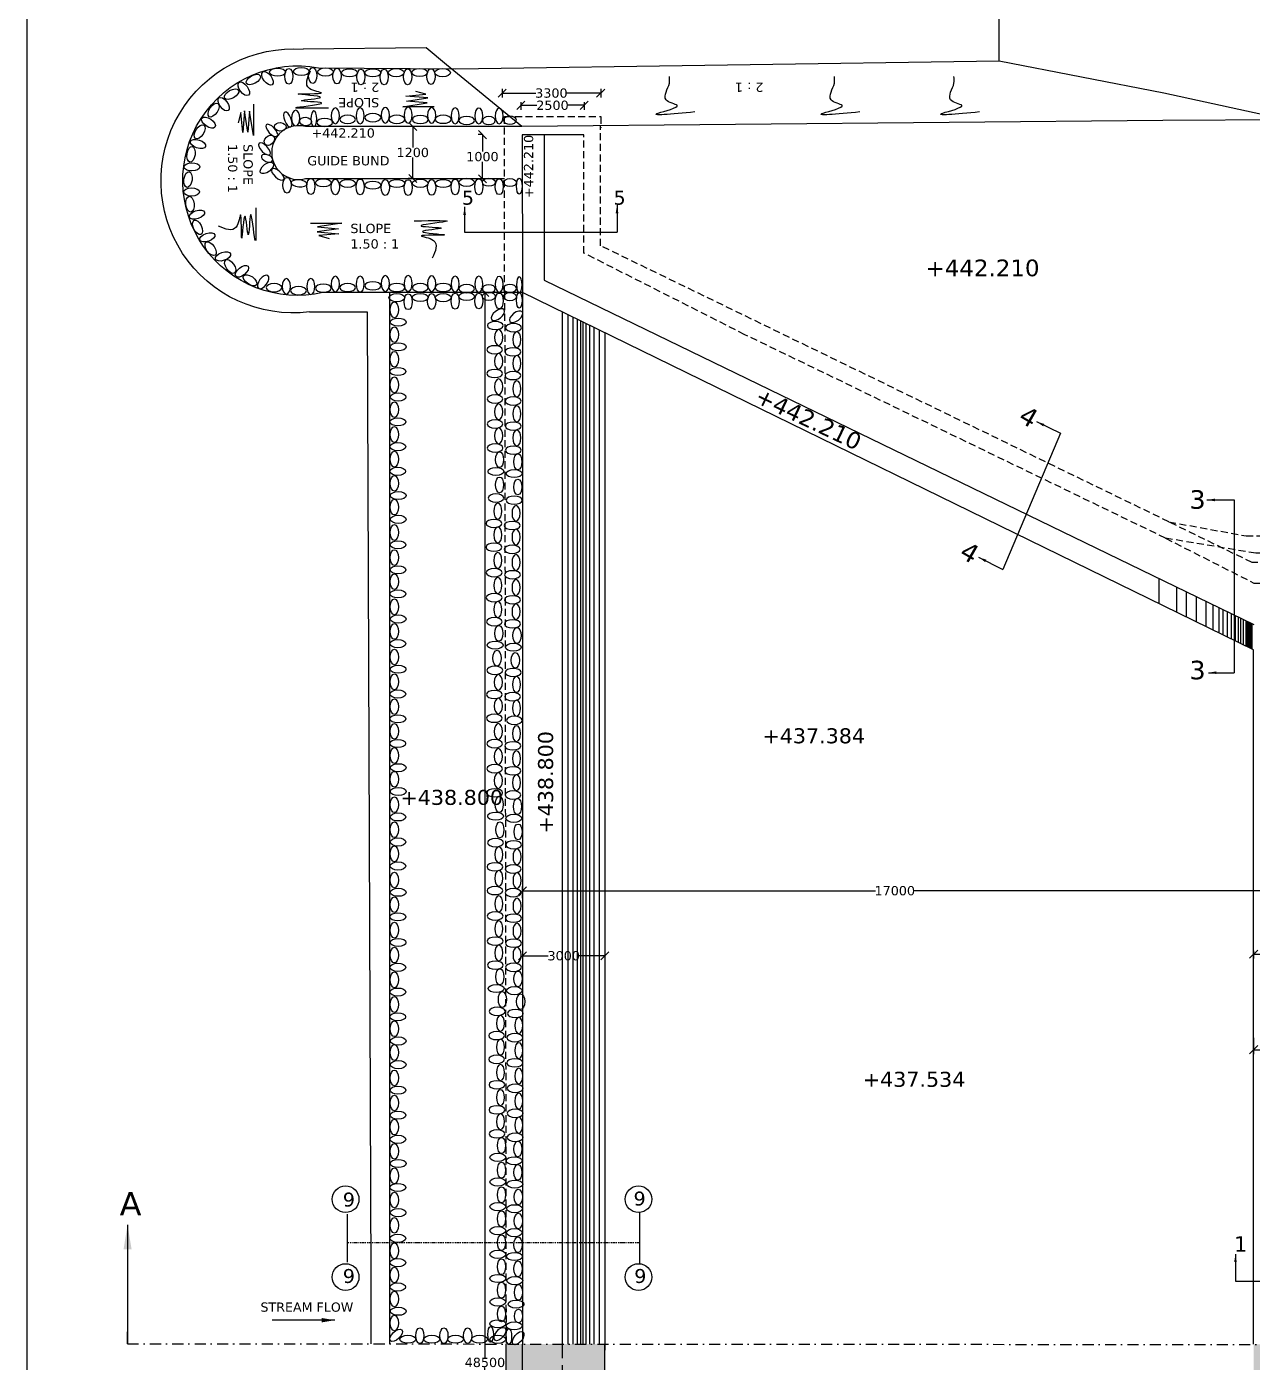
# Model space of a CAD drawing. Header units: inches. Extents: x 158 to 3095, y 377 to 1940.
# Drawn here: x 158 to 711, y 980 to 1584 of the extents above; entities that cross this region are included whole.
import ezdxf

# ---------------------------------------------------------------- set-up
doc = ezdxf.new("R2010")
doc.units = ezdxf.units.IN
doc.header["$MEASUREMENT"] = 0
doc.linetypes.add('DASHDOT', pattern=[1, 0.5, -0.25, 0, -0.25])
doc.linetypes.add('HIDDEN', pattern=[9.525, 6.35, -3.175])
for name, color, linetype in [('DIMENSION', 7, 'Continuous'), ('DRAWING', 50, 'Continuous'), ('HATCH', 7, 'Continuous'), ('TEXT', 7, 'Continuous')]:
    doc.layers.add(name, color=color, linetype=linetype)
doc.styles.get("Standard").update_dxf_attribs({"font": 'verdana.ttf', "height": 4.1875})
doc.dimstyles.get("Standard").update_dxf_attribs({"dimtxt": 4.055, "dimasz": 3.625, "dimexe": 1.9925, "dimexo": 0.0625, "dimgap": 0.09, "dimtad": 0, "dimtih": 1, "dimtoh": 1, "dimdec": 0, "dimzin": 0, "dimdsep": 46, "dimtxsty": 'Standard', "dimblk": 'OBLIQUE', "dimcen": 0.09, "dimadec": 0, "dimazin": 0, "dimtfac": 1, "dimtdec": 0, "dimtofl": 0, "dimtmove": 0, "dimatfit": 3, "dimfxl": 1, "dimtolj": 1, "dimtzin": 0, "dimarcsym": 0})

# ---------------------------------------------------------------- blocks, each defined once
blk = doc.blocks.new('_Oblique')
at = {"color": 0, "linetype": 'ByBlock', "lineweight": -2}
blk.add_line((-0.5, -0.5), (0.5, 0.5), dxfattribs=at)
blk = doc.blocks.new('*D3')
at = {"layer": 'Defpoints', "color": 0, "transparency": 16777216}
for p in [(372.5, 1555.5), (417, 1555.5), (417, 1553.5)]:
    blk.add_point(p, dxfattribs=at)
at = {"layer": 'DIMENSION', "color": 0, "lineweight": -2, "transparency": 16777216}
for p, q in [((372.5, 1555.44), (372.5, 1551.51)), ((372.5, 1553.5), (387.76, 1553.5)), ((417, 1553.5), (401.74, 1553.5)), ((417, 1555.44), (417, 1551.51))]:
    blk.add_line(p, q, dxfattribs=at)
at = {"layer": 'DIMENSION', "color": 0, "lineweight": -2, "transparency": 16777216, "xscale": 3.625, "yscale": 3.625, "zscale": 3.625, "rotation": 180}
blk.add_blockref('_Oblique', (372.5, 1553.5), dxfattribs=at)
at = {"layer": 'DIMENSION', "color": 0, "lineweight": -2, "transparency": 16777216, "xscale": 3.625, "yscale": 3.625, "zscale": 3.625}
blk.add_blockref('_Oblique', (417, 1553.5), dxfattribs=at)
at = {"layer": 'DIMENSION', "color": 0, "transparency": 16777216, "insert": (394.75, 1553.5), "char_height": 4.188, "attachment_point": 5}
blk.add_mtext('\\A1;3300', dxfattribs=at)
blk = doc.blocks.new('*D4')
at = {"layer": 'Defpoints', "color": 0, "transparency": 16777216}
for p in [(381, 1549.5), (409.5, 1549.5), (409.5, 1548)]:
    blk.add_point(p, dxfattribs=at)
at = {"layer": 'DIMENSION', "color": 0, "lineweight": -2, "transparency": 16777216}
for p, q in [((381, 1549.44), (381, 1546.01)), ((381, 1548), (388.25, 1548)), ((409.5, 1548), (402.25, 1548)), ((409.5, 1549.44), (409.5, 1546.01))]:
    blk.add_line(p, q, dxfattribs=at)
at = {"layer": 'DIMENSION', "color": 0, "lineweight": -2, "transparency": 16777216, "xscale": 3.625, "yscale": 3.625, "zscale": 3.625, "rotation": 180}
blk.add_blockref('_Oblique', (381, 1548), dxfattribs=at)
at = {"layer": 'DIMENSION', "color": 0, "lineweight": -2, "transparency": 16777216, "xscale": 3.625, "yscale": 3.625, "zscale": 3.625}
blk.add_blockref('_Oblique', (409.5, 1548), dxfattribs=at)
at = {"layer": 'DIMENSION', "color": 0, "transparency": 16777216, "insert": (395.25, 1548), "char_height": 4.188, "attachment_point": 5}
blk.add_mtext('\\A1;2500', dxfattribs=at)
blk = doc.blocks.new('*D5')
at = {"layer": 'Defpoints', "color": 0, "transparency": 16777216}
for p in [(711.8, 1166.21), (743.4, 1166.21), (743.4, 1164.71)]:
    blk.add_point(p, dxfattribs=at)
at = {"layer": 'DIMENSION', "color": 0, "lineweight": -2, "transparency": 16777216}
for p, q in [((711.8, 1166.14), (711.8, 1162.71)), ((711.8, 1164.71), (720.6, 1164.71)), ((743.4, 1164.71), (734.6, 1164.71)), ((743.4, 1166.14), (743.4, 1162.71))]:
    blk.add_line(p, q, dxfattribs=at)
at = {"layer": 'DIMENSION', "color": 0, "lineweight": -2, "transparency": 16777216, "xscale": 3.625, "yscale": 3.625, "zscale": 3.625, "rotation": 180}
blk.add_blockref('_Oblique', (711.8, 1164.71), dxfattribs=at)
at = {"layer": 'DIMENSION', "color": 0, "lineweight": -2, "transparency": 16777216, "xscale": 3.625, "yscale": 3.625, "zscale": 3.625}
blk.add_blockref('_Oblique', (743.4, 1164.71), dxfattribs=at)
at = {"layer": 'DIMENSION', "color": 0, "transparency": 16777216, "insert": (727.6, 1164.71), "char_height": 4.188, "attachment_point": 5}
blk.add_mtext('\\A1;2700', dxfattribs=at)
blk = doc.blocks.new('*D6')
at = {"layer": 'Defpoints', "color": 0, "transparency": 16777216}
for p in [(381.72, 1167.83), (418.89, 1167.83), (418.89, 1163.92)]:
    blk.add_point(p, dxfattribs=at)
at = {"layer": 'DIMENSION', "color": 0, "lineweight": -2, "transparency": 16777216}
for p, q in [((381.72, 1167.77), (381.72, 1161.93)), ((418.89, 1167.77), (418.89, 1161.93)), ((381.72, 1163.92), (393.32, 1163.92)), ((418.89, 1163.92), (407.29, 1163.92))]:
    blk.add_line(p, q, dxfattribs=at)
at = {"layer": 'DIMENSION', "color": 0, "lineweight": -2, "transparency": 16777216, "xscale": 3.625, "yscale": 3.625, "zscale": 3.625, "rotation": 180}
blk.add_blockref('_Oblique', (381.72, 1163.92), dxfattribs=at)
at = {"layer": 'DIMENSION', "color": 0, "lineweight": -2, "transparency": 16777216, "xscale": 3.625, "yscale": 3.625, "zscale": 3.625}
blk.add_blockref('_Oblique', (418.89, 1163.92), dxfattribs=at)
at = {"layer": 'DIMENSION', "color": 0, "transparency": 16777216, "insert": (400.31, 1163.92), "char_height": 4.188, "attachment_point": 5}
blk.add_mtext('\\A1;3000', dxfattribs=at)
blk = doc.blocks.new('*D7')
at = {"layer": 'Defpoints', "color": 0, "transparency": 16777216}
for p in [(381.72, 1193.29), (381.72, 1189.9), (717.85, 1189.9)]:
    blk.add_point(p, dxfattribs=at)
at = {"layer": 'DIMENSION', "color": 0, "lineweight": -2, "transparency": 16777216}
for p, q in [((381.72, 1189.96), (381.72, 1195.28)), ((717.85, 1189.96), (717.85, 1195.28)), ((381.72, 1193.29), (541.12, 1193.29)), ((717.85, 1193.29), (558.45, 1193.29))]:
    blk.add_line(p, q, dxfattribs=at)
at = {"layer": 'DIMENSION', "color": 0, "lineweight": -2, "transparency": 16777216, "xscale": 3.625, "yscale": 3.625, "zscale": 3.625, "rotation": 180}
blk.add_blockref('_Oblique', (381.72, 1193.29), dxfattribs=at)
at = {"layer": 'DIMENSION', "color": 0, "lineweight": -2, "transparency": 16777216, "xscale": 3.625, "yscale": 3.625, "zscale": 3.625}
blk.add_blockref('_Oblique', (717.85, 1193.29), dxfattribs=at)
at = {"layer": 'DIMENSION', "color": 0, "transparency": 16777216, "insert": (549.78, 1193.29), "char_height": 4.188, "attachment_point": 5}
blk.add_mtext('\\A1;17000', dxfattribs=at)
blk = doc.blocks.new('*D10')
at = {"layer": 'Defpoints', "color": 0, "transparency": 16777216}
for p in [(364.75, 1463.43), (367.19, 1463.43), (366.04, 514.58)]:
    blk.add_point(p, dxfattribs=at)
at = {"layer": 'DIMENSION', "color": 0, "lineweight": -2, "transparency": 16777216}
for p, q in [((367.13, 1463.43), (362.75, 1463.43)), ((364.75, 1463.43), (364.75, 982.53)), ((364.75, 514.58), (364.75, 977.97)), ((365.98, 514.58), (362.75, 514.58))]:
    blk.add_line(p, q, dxfattribs=at)
at = {"layer": 'DIMENSION', "color": 0, "lineweight": -2, "transparency": 16777216, "xscale": 3.625, "yscale": 3.625, "zscale": 3.625}
for p, rotation in [((364.75, 1463.43), 90), ((364.75, 514.58), 270)]:
    blk.add_blockref('_Oblique', p, dxfattribs=dict(at, rotation=rotation))
at = {"layer": 'DIMENSION', "color": 0, "transparency": 16777216, "insert": (364.75, 980.25), "char_height": 4.188, "attachment_point": 5}
blk.add_mtext('\\A1;48500', dxfattribs=at)
blk = doc.blocks.new('*D20')
at = {"layer": 'Defpoints', "color": 0, "transparency": 16777216}
for p in [(711.8, 1126.97), (1761.43, 1126.97), (1761.43, 1121.53)]:
    blk.add_point(p, dxfattribs=at)
at = {"layer": 'DIMENSION', "color": 0, "lineweight": -2, "transparency": 16777216}
for p, q in [((711.8, 1126.91), (711.8, 1119.53)), ((1761.43, 1126.91), (1761.43, 1119.53)), ((711.8, 1121.53), (1227.84, 1121.53)), ((1761.43, 1121.53), (1245.38, 1121.53))]:
    blk.add_line(p, q, dxfattribs=at)
at = {"layer": 'DIMENSION', "color": 0, "lineweight": -2, "transparency": 16777216, "xscale": 3.625, "yscale": 3.625, "zscale": 3.625, "rotation": 180}
blk.add_blockref('_Oblique', (711.8, 1121.53), dxfattribs=at)
at = {"layer": 'DIMENSION', "color": 0, "lineweight": -2, "transparency": 16777216, "xscale": 3.625, "yscale": 3.625, "zscale": 3.625}
blk.add_blockref('_Oblique', (1761.43, 1121.53), dxfattribs=at)
at = {"layer": 'DIMENSION', "color": 0, "transparency": 16777216, "insert": (1236.61, 1121.53), "char_height": 4.188, "attachment_point": 5}
blk.add_mtext('\\A1;57285', dxfattribs=at)
blk = doc.blocks.new('*D39')
at = {"layer": 'Defpoints', "color": 0, "transparency": 16777216}
for p in [(332.59, 1538.38), (332.16, 1514.98), (332.59, 1514.98)]:
    blk.add_point(p, dxfattribs=at)
at = {"layer": 'DIMENSION', "color": 0, "lineweight": -2, "transparency": 16777216}
for p, q in [((332.52, 1538.38), (330.16, 1538.38)), ((332.16, 1538.38), (332.16, 1528.95)), ((332.16, 1514.98), (332.16, 1524.41)), ((332.52, 1514.98), (330.16, 1514.98))]:
    blk.add_line(p, q, dxfattribs=at)
at = {"layer": 'DIMENSION', "color": 0, "lineweight": -2, "transparency": 16777216, "xscale": 3.625, "yscale": 3.625, "zscale": 3.625}
for p, rotation in [((332.16, 1538.38), 90), ((332.16, 1514.98), 270)]:
    blk.add_blockref('_Oblique', p, dxfattribs=dict(at, rotation=rotation))
at = {"layer": 'DIMENSION', "color": 0, "transparency": 16777216, "insert": (332.16, 1526.68), "char_height": 4.188, "attachment_point": 5}
blk.add_mtext('\\A1;1200', dxfattribs=at)
blk = doc.blocks.new('*D40')
at = {"layer": 'Defpoints', "color": 0, "transparency": 16777216}
for p in [(363.63, 1534.75), (363.62, 1514.87), (363.63, 1514.87)]:
    blk.add_point(p, dxfattribs=at)
at = {"layer": 'DIMENSION', "color": 0, "lineweight": -2, "transparency": 16777216}
for p, q in [((363.57, 1534.75), (361.62, 1534.75)), ((363.62, 1534.75), (363.62, 1527.08)), ((363.62, 1514.87), (363.62, 1522.54)), ((363.57, 1514.87), (361.62, 1514.87))]:
    blk.add_line(p, q, dxfattribs=at)
at = {"layer": 'DIMENSION', "color": 0, "lineweight": -2, "transparency": 16777216, "xscale": 3.625, "yscale": 3.625, "zscale": 3.625}
for p, rotation in [((363.62, 1534.75), 90), ((363.62, 1514.87), 270)]:
    blk.add_blockref('_Oblique', p, dxfattribs=dict(at, rotation=rotation))
at = {"layer": 'DIMENSION', "color": 0, "transparency": 16777216, "insert": (363.62, 1524.81), "char_height": 4.188, "attachment_point": 5}
blk.add_mtext('\\A1;1000', dxfattribs=at)

msp = doc.modelspace()

# ---------------------------------------------------------------- hatches: boundary and pattern name
at = {"layer": 'HATCH'}
h = msp.add_hatch(dxfattribs=at)
h.set_pattern_fill('AR-CONC', color=256, scale=4, style=0)
h.paths.add_polyline_path([(374.28, 988.59), (418.89, 988.57), (416.98, 532.49), (710.63, 675.88), (711.8, 988.53), (743.4, 988.36), (743.08, 900.1), (742.26, 675.8), (749.56, 659.85), (750.13, 624.16), (711.22, 624.16), (675.66, 618.85), (414.79, 493.21), (414.79, 433.2), (372.49, 433.2), (374.28, 988.6), (418.89, 988.57)])

# ---------------------------------------------------------------- linework, layer by layer
at = {"layer": 'DIMENSION'}
for points in [[(341.86, 1547.35), (327.72, 1547.35), (338.7, 1549.07), (329.3, 1549.93), (338.92, 1551.36), (329.08, 1552.15), (338.13, 1553.01), (333.53, 1554.23)], [(260.24, 1548.48), (260.24, 1534.34), (258.52, 1545.32), (257.66, 1535.92), (256.22, 1545.54), (255.43, 1535.7), (254.57, 1544.75), (253.35, 1540.15)], [(286.02, 1494.81), (300.16, 1494.81), (289.18, 1493.09), (298.58, 1492.23), (288.96, 1490.8), (298.8, 1490.01), (289.75, 1489.15), (294.35, 1487.93)]]:
    msp.add_lwpolyline(points, dxfattribs=at)
for points in [[(294.15, 1546.78), (280, 1547.1), (291, 1549.1), (282, 1550.1), (290.5, 1551.6), (280.5, 1553.1), (291, 1553.6), (285.5, 1555.6), (286, 1563.6)], [(459.5, 1545), (443, 1544.5), (451.5, 1548), (446.5, 1550.5), (446.5, 1554), (448, 1558), (448, 1561)], [(534, 1545), (517.5, 1544.5), (526, 1548), (521, 1550.5), (521, 1554), (522.5, 1558), (522.5, 1561)], [(588, 1545), (571.5, 1544.5), (580, 1548), (575, 1550.5), (575, 1554), (576.5, 1558), (576.5, 1561)], [(261.25, 1501.65), (260.93, 1487.5), (258.93, 1498.5), (257.93, 1489.5), (256.43, 1498), (254.93, 1488), (254.43, 1498.5), (252.43, 1493), (244.43, 1493.5)], [(332.85, 1495.82), (347, 1495.5), (336, 1493.5), (345, 1492.5), (336.5, 1491), (346.5, 1489.5), (336, 1489), (341.5, 1487), (341, 1479)]]:
    msp.add_spline(points, degree=3, dxfattribs=at)
at = {"layer": 'DRAWING'}
msp.add_lwpolyline([(3090.11, 1939.61), (157.88, 1939.61), (157.88, 376.88), (3090.11, 376.88)], close=True, dxfattribs=at)
for points in [[(596.92, 1568.02), (596.92, 1650.08)], [(289.65, 1564.98), (351.54, 1564.55), (596.92, 1568.02), (671.24, 1553.69), (727.25, 1541.5), (670.83, 1541.08), (381.4, 1538.38), (347.36, 1566.32), (338.25, 1573.91), (282.76, 1573.3)], [(409.47, 1534.72), (381.57, 1534.72)], [(381.57, 1534.72), (381.72, 1463.43)], [(391.42, 1534.72), (391.42, 1468.98), (711.85, 1313.6)], [(283.78, 1514.91), (373.64, 1514.91)], [(321.86, 988.63), (321.86, 1241.11), (321.86, 1463.43)], [(381.72, 1463.43), (381.72, 988.59)], [(285.54, 1454.72), (311.59, 1454.72), (313.25, 1018.62), (313.25, 988.63)], [(399.57, 1454.71), (399.57, 988.58)], [(402.11, 1453.47), (402.11, 988.58)], [(404.44, 1452.33), (404.44, 988.58)], [(406.4, 1451.38), (406.4, 988.58)], [(407.92, 1450.63), (407.92, 988.58)], [(409.01, 1450.1), (409.01, 988.58)], [(410.32, 1449.46), (410.32, 988.58)], [(411.92, 1448.68), (411.92, 988.58)], [(413.95, 1447.68), (413.95, 988.58)], [(416.35, 1446.51), (416.35, 988.58)], [(418.89, 1445.27), (418.89, 988.58)], [(418.89, 1442.44), (418.89, 985.75)], [(668.93, 1334.41), (668.93, 1323.11)], [(676.93, 1330.53), (676.93, 1319.21)], [(681.29, 1328.42), (681.29, 1317.08)], [(685.92, 1326.17), (685.92, 1314.82)], [(690.24, 1324.08), (690.24, 1312.71)], [(693.4, 1322.54), (693.4, 1311.16)], [(696.1, 1321.24), (696.1, 1309.84)], [(697.92, 1320.35), (697.92, 1308.95)], [(699.83, 1319.43), (699.83, 1308.02)], [(701.62, 1318.56), (701.62, 1307.14)], [(703.49, 1317.65), (703.49, 1306.23)], [(704.88, 1316.98), (704.88, 1305.55)], [(705.9, 1316.48), (705.9, 1305.05)], [(706.99, 1315.96), (706.99, 1304.52)], [(708.26, 1315.34), (708.26, 1303.9)], [(708.86, 1315.05), (708.86, 1303.61)], [(709.4, 1314.79), (709.4, 1303.34)], [(709.94, 1314.5), (709.94, 1303.08)], [(710.49, 1314.26), (710.49, 1302.81)], [(710.91, 1314.05), (710.91, 1302.6)], [(302.53, 1047.27), (302.53, 1025.62)], [(434.46, 1047.97), (434.46, 1024.87)], [(372.49, 514.58), (374.28, 988.6)], [(380.28, 514.58), (381.72, 988.59)], [(416.98, 532.49), (418.89, 988.57)]]:
    msp.add_lwpolyline(points, dxfattribs=at)
for points in [[(285.54, 1454.72, -1.107192), (282.76, 1573.3)], [(711.8, 988.53), (711.8, 1067.25), (711.8, 1077.37), (711.8, 1145.72), (711.8, 1154.66), (711.8, 1190.21), (711.8, 1223.56), (711.8, 1233.35), (711.8, 1302.17), (381.72, 1463.43), (291.64, 1463.43, -1.226632), (289.65, 1564.98, -1)], [(381.4, 1538.38), (283.78, 1538.38, 1.304731), (283.78, 1514.91)]]:
    msp.add_lwpolyline(points, format="xyb", dxfattribs=at)
at = {"layer": 'DRAWING', "linetype": 'HIDDEN', "ltscale": 0.5}
for points in [[(373.55, 1540.42), (373.55, 1542.88), (417.06, 1542.88), (417.06, 1537.83)], [(373.64, 1463.43), (373.64, 1540.35)], [(416.99, 1484.58), (416.99, 1538.71)], [(743.4, 988.36), (743.87, 1346.51), (712.78, 1345.7), (672.01, 1352.52), (482.12, 1444.42), (409.47, 1481.26), (409.47, 1534.72)], [(673.57, 1359.88), (708.38, 1353.55), (751.53, 1353.55), (751.53, 1318.62), (1393, 1317.61), (1718.12, 1316.31), (1718.12, 1349.48), (1759.07, 1349.48), (1857.01, 1354.96), (2236.45, 1475.63), (2236.45, 1534.57), (2266.26, 1534.57), (2266.26, 1460.36)], [(751.81, 1341.49), (711.15, 1341.49), (673.57, 1359.88), (416.99, 1484.58)], [(373.64, 1463.43), (374.28, 988.59)], [(672.01, 1352.52), (711.94, 1332.22), (743.85, 1332.51)]]:
    msp.add_lwpolyline(points, dxfattribs=at)
at = {"layer": 'DRAWING', "linetype": 'DASHDOT'}
msp.add_lwpolyline([(302.78, 1034.5), (434.46, 1034.5)], dxfattribs=at)
at = {"layer": 'DRAWING', "linetype": 'DASHDOT', "ltscale": 10}
msp.add_lwpolyline([(203.41, 988.7), (553.8, 988.49), (1457.38, 987.85), (2179.49, 984.97), (2819.95, 981.39)], dxfattribs=at)
at = {"layer": 'DRAWING', "linetype": 'HIDDEN'}
msp.add_lwpolyline([(399.57, 988.58), (398.43, 523.44)], dxfattribs=at)
at = {"layer": 'DRAWING'}
for centre in [(301.85, 1053.99), (434.07, 1053.99), (301.85, 1018.84), (434.07, 1018.84)]:
    msp.add_circle(centre, 6.04, dxfattribs=at)
for centre, major_axis, ratio in [((260.18, 1559.64), (-3.12, -1.73), 0.515147), ((266.56, 1560.21), (2.11, -2.88), 0.515147), ((271.09, 1562.96), (-3.57, 0), 0.515147), ((276.23, 1561.11), (0, -3.57), 0.515147), ((281.86, 1563.29), (-3.57, 0), 0.515147), ((287, 1561.44), (0, -3.57), 0.515147), ((292.81, 1563.06), (-3.57, 0), 0.515147), ((297.95, 1561.21), (0, -3.57), 0.515147), ((303.61, 1562.66), (-3.57, 0), 0.515147), ((308.75, 1560.81), (0, -3.57), 0.515147), ((314.11, 1562.66), (-3.57, 0), 0.515147), ((319.25, 1560.81), (0, -3.57), 0.515147), ((324.7, 1562.75), (-3.57, 0), 0.515147), ((329.84, 1560.9), (0, -3.57), 0.515147), ((335.29, 1562.84), (-3.57, 0), 0.515147), ((340.42, 1560.98), (0, -3.57), 0.515147), ((345.64, 1562.73), (-3.57, 0), 0.515147), ((255.87, 1555.46), (2.11, -2.88), 0.515147), ((246.78, 1548.53), (2.11, -2.88), 0.515147), ((250.35, 1553.03), (-3.12, -1.73), 0.515147), ((242.24, 1545.88), (-1.92, -3.01), 0.515147), ((235.99, 1536.04), (-1.92, -3.01), 0.515147), ((239.93, 1540.21), (2.94, -2.02), 0.515147), ((272.33, 1538.3), (-2.64, 0.22), 0.724829), ((283.75, 1540.72), (-2.64, 0.22), 0.724829), ((235.19, 1530.58), (3.38, -1.14), 0.515147), ((267.42, 1532.21), (-1.88, -1.86), 0.724829), ((232.06, 1525.89), (-0.5, -3.53), 0.515147), ((232.46, 1520.2), (3.57, 0.06), 0.515147), ((266.3, 1519.75), (-2.82, -2.19), 0.515147), ((230.7, 1514.47), (-0.5, -3.53), 0.515147), ((275.39, 1511.91), (0, -3.57), 0.515147), ((286.13, 1511.31), (0, -3.57), 0.515147), ((291.8, 1513), (-3.57, 0), 0.515147), ((297.22, 1511.1), (0, -3.57), 0.515147), ((302.78, 1512.72), (-3.57, 0), 0.515147), ((308.44, 1511.14), (0, -3.57), 0.515147), ((319.75, 1510.87), (0, -3.57), 0.515147), ((324.97, 1512.7), (-3.57, 0), 0.515147), ((330.11, 1510.84), (0, -3.57), 0.515147), ((335.56, 1512.78), (-3.57, 0), 0.515147), ((340.7, 1510.93), (0, -3.57), 0.515147), ((345.92, 1512.68), (-3.57, 0), 0.515147), ((351.3, 1511.13), (0, -3.57), 0.515147), ((356.51, 1513.22), (-3.57, 0), 0.515147), ((362.01, 1511.17), (0, -3.57), 0.515147), ((366.51, 1513.27), (-2.91, 0), 0.63101), ((371.2, 1511.23), (0, -3.57), 0.515147), ((376.02, 1513.12), (-2.91, 0), 0.63101), ((380.25, 1511.48), (0, -3.57), 0.350473), ((232.33, 1508.86), (3.57, 0.06), 0.515147), ((314.11, 1511.94), (-3.57, 0), 0.515147), ((231.6, 1503.37), (0.37, -3.55), 0.515147), ((234.74, 1498.61), (3.38, 1.14), 0.515147), ((235.01, 1492.9), (1.52, -3.23), 0.515147), ((239.44, 1488.4), (3.38, 1.14), 0.515147), ((240.93, 1483.23), (2.02, -2.94), 0.515147), ((246.48, 1479.74), (3.38, 1.14), 0.515147), ((249.74, 1475.24), (2.02, -2.94), 0.515147), ((255.03, 1473.04), (2.77, 2.25), 0.515147), ((258.69, 1468.98), (2.92, -2.05), 0.515147), ((324.97, 1461.14), (-3.57, 0), 0.515147), ((330.11, 1459.29), (0, -3.57), 0.515147), ((335.56, 1461.23), (-3.57, 0), 0.515147), ((340.7, 1459.38), (0, -3.57), 0.515147), ((345.92, 1461.12), (-3.57, 0), 0.515147), ((351.3, 1459.58), (0, -3.57), 0.515147), ((356.51, 1461.66), (-3.57, 0), 0.515147), ((362.01, 1459.62), (0, -3.57), 0.515147), ((366.51, 1461.72), (-2.91, 0), 0.63101), ((371.2, 1459.67), (0, -3.57), 0.515147), ((376.02, 1461.57), (-2.91, 0), 0.63101), ((380.25, 1459.93), (0, -3.57), 0.350473), ((323.86, 1455.62), (0, -3.57), 0.515147), ((325.55, 1450.1), (-3.57, 0), 0.515147), ((323.86, 1444.44), (0, -3.57), 0.515147), ((325.55, 1438.92), (-3.57, 0), 0.515147), ((323.86, 1433.32), (0, -3.57), 0.515147), ((325.43, 1427.8), (-3.57, 0), 0.515147), ((323.86, 1421.77), (0, -3.57), 0.515147), ((325.54, 1416.25), (-3.57, 0), 0.515147), ((323.86, 1410.56), (0, -3.57), 0.515147), ((325.43, 1405.04), (-3.57, 0), 0.515147), ((323.86, 1399.35), (0, -3.57), 0.515147), ((325.43, 1393.83), (-3.57, 0), 0.515147), ((323.86, 1388.21), (0, -3.57), 0.515147), ((371.36, 1387.97), (0, 3.57), 0.515147), ((379.59, 1387.02), (0, 3.57), 0.515147), ((325.38, 1382.69), (-3.57, 0), 0.515147), ((369.72, 1382.66), (3.57, 0), 0.515147), ((377.94, 1381.71), (3.57, 0), 0.515147), ((323.86, 1377.28), (0, -3.57), 0.515147), ((371.36, 1376.58), (0, 3.57), 0.515147), ((379.59, 1375.63), (0, 3.57), 0.515147), ((323.86, 1366.56), (0, -3.57), 0.515147), ((325.63, 1371.76), (-3.57, 0), 0.515147), ((323.86, 1355.06), (0, -3.57), 0.515147), ((325.63, 1361.04), (-3.57, 0), 0.515147), ((325.5, 1349.55), (-3.57, 0), 0.515147), ((323.86, 1343.76), (0, -3.57), 0.515147), ((325.49, 1338.24), (-3.57, 0), 0.515147), ((323.86, 1332.88), (0, -3.57), 0.515147), ((325.47, 1327.36), (-3.57, 0), 0.515147), ((323.86, 1321.53), (0, -3.57), 0.515147), ((325.55, 1316.01), (-3.57, 0), 0.515147), ((323.86, 1310.41), (0, -3.57), 0.515147), ((371.01, 1309.54), (0, 3.57), 0.515147), ((379.24, 1308.58), (0, 3.57), 0.515147), ((325.43, 1304.89), (-3.57, 0), 0.515147), ((369.37, 1304.23), (3.57, 0), 0.515147), ((377.59, 1303.27), (3.57, 0), 0.515147), ((323.86, 1298.86), (0, -3.57), 0.515147), ((370.21, 1298.33), (0, 3.57), 0.515147), ((378.44, 1297.37), (0, 3.57), 0.515147), ((325.54, 1293.34), (-3.57, 0), 0.515147), ((323.86, 1287.65), (0, -3.57), 0.515147), ((325.43, 1282.13), (-3.57, 0), 0.515147), ((323.86, 1276.44), (0, -3.57), 0.515147), ((325.43, 1270.92), (-3.57, 0), 0.515147), ((323.86, 1265.3), (0, -3.57), 0.515147), ((325.38, 1259.78), (-3.57, 0), 0.515147), ((323.86, 1254.37), (0, -3.57), 0.515147), ((325.63, 1248.85), (-3.57, 0), 0.515147), ((323.86, 1243.65), (0, -3.57), 0.515147), ((325.63, 1238.14), (-3.57, 0), 0.515147), ((323.86, 1232.15), (0, -3.57), 0.515147), ((371.21, 1232.28), (0, 3.57), 0.515147), ((379.43, 1231.32), (0, 3.57), 0.515147), ((325.5, 1226.64), (-3.57, 0), 0.515147), ((323.86, 1220.85), (0, -3.57), 0.515147), ((369.56, 1226.97), (3.57, 0), 0.515147), ((377.79, 1226.01), (3.57, 0), 0.515147), ((371.5, 1220.83), (0, 3.57), 0.515147), ((379.73, 1219.87), (0, 3.57), 0.515147), ((325.49, 1215.33), (-3.57, 0), 0.515147), ((323.86, 1209.97), (0, -3.57), 0.515147), ((325.47, 1204.45), (-3.57, 0), 0.515147), ((323.86, 1198.14), (0, -3.57), 0.515147), ((325.55, 1192.62), (-3.57, 0), 0.515147), ((323.86, 1187.03), (0, -3.57), 0.515147), ((325.43, 1181.51), (-3.57, 0), 0.515147), ((323.86, 1175.47), (0, -3.57), 0.515147), ((325.54, 1169.95), (-3.57, 0), 0.515147), ((323.86, 1164.26), (0, -3.57), 0.515147), ((325.43, 1158.74), (-3.57, 0), 0.515147), ((323.86, 1153.05), (0, -3.57), 0.515147), ((371.46, 1154.44), (0, 3.57), 0.515147), ((379.69, 1153.48), (0, 3.57), 0.515147), ((325.43, 1147.54), (-3.57, 0), 0.515147), ((369.82, 1149.13), (3.57, 0), 0.515147), ((372.64, 1144.18), (0, 3.57), 0.515147), ((378.04, 1148.17), (3.57, 0), 0.515147), ((380.87, 1143.22), (0, 3.57), 0.515147), ((323.86, 1141.91), (0, -3.57), 0.515147), ((325.38, 1136.39), (-3.57, 0), 0.515147), ((323.86, 1130.98), (0, -3.57), 0.515147), ((323.86, 1120.27), (0, -3.57), 0.515147), ((325.63, 1125.46), (-3.57, 0), 0.515147), ((325.63, 1114.75), (-3.57, 0), 0.515147), ((323.86, 1108.77), (0, -3.57), 0.515147), ((325.5, 1103.25), (-3.57, 0), 0.515147), ((323.86, 1097.46), (0, -3.57), 0.515147), ((325.49, 1091.94), (-3.57, 0), 0.515147), ((323.86, 1086.58), (0, -3.57), 0.515147), ((325.47, 1081.07), (-3.57, 0), 0.515147), ((372.22, 1078.25), (0, 3.57), 0.515147), ((379.63, 1076.67), (0, 3.57), 0.515147), ((323.86, 1075.64), (0, -3.57), 0.515147), ((370.58, 1072.94), (3.57, 0), 0.515147), ((325.55, 1070.12), (-3.57, 0), 0.515147), ((323.86, 1064.53), (0, -3.57), 0.515147), ((372.22, 1067.09), (0, 3.57), 0.515147), ((377.98, 1071.36), (3.57, 0), 0.515147), ((379.63, 1066.13), (0, 3.57), 0.515147), ((370.58, 1061.78), (3.57, 0), 0.515147), ((378.23, 1060.82), (3.57, 0), 0.515147), ((325.43, 1059.31), (-3.57, 0), 0.515147), ((323.86, 1053.62), (0, -3.57), 0.515147), ((372.22, 1055.95), (0, 3.57), 0.515147), ((379.8, 1055), (0, 3.57), 0.515147), ((325.54, 1047.91), (-3.57, 0), 0.515147), ((370.58, 1050.64), (3.57, 0), 0.515147), ((378.15, 1049.69), (3.57, 0), 0.515147), ((323.86, 1042.21), (0, -3.57), 0.515147), ((372.22, 1045.12), (0, 3.57), 0.515147), ((379.8, 1044.17), (0, 3.57), 0.515147), ((325.43, 1036.36), (-3.57, 0), 0.515147), ((370.58, 1039.81), (3.57, 0), 0.515147), ((372.22, 1034.39), (0, 3.57), 0.515147), ((378.03, 1038.86), (3.57, 0), 0.515147), ((323.86, 1030.67), (0, -3.57), 0.515147), ((379.68, 1033.44), (0, 3.57), 0.515147), ((325.43, 1025.37), (-3.57, 0), 0.515147), ((370.58, 1029.08), (3.57, 0), 0.515147), ((372.22, 1023.5), (0, 3.57), 0.515147), ((378.06, 1028.13), (3.57, 0), 0.515147), ((379.7, 1022.54), (0, 3.57), 0.515147), ((323.86, 1019.75), (0, -3.57), 0.515147), ((370.58, 1018.19), (3.57, 0), 0.515147), ((325.38, 1014.34), (-3.57, 0), 0.515147), ((372.22, 1012.9), (0, 3.57), 0.515147), ((378.22, 1017.23), (3.57, 0), 0.515147), ((379.87, 1011.94), (0, 3.57), 0.515147), ((323.86, 1008.93), (0, -3.57), 0.515147), ((370.58, 1007.59), (3.57, 0), 0.515147), ((378.8, 1006.63), (3.57, 0), 0.515147), ((323.86, 998.09), (0, -3.57), 0.515147), ((325.63, 1003.4), (-3.57, 0), 0.515147), ((372.22, 1002.17), (0, 3.57), 0.515147), ((379.91, 1001.22), (0, 3.06), 0.6006), ((324.67, 992.51), (-2.58, -2.47), 0.515147), ((335.35, 992.36), (0, 3.57), 0.515147), ((346.23, 992.36), (0, 3.57), 0.515147), ((356.94, 992.36), (0, 3.57), 0.515147), ((367.31, 992.95), (0, 3.57), 0.352209), ((370.58, 997.75), (3.57, 0), 0.515147), ((371.54, 993.1), (-2.23, -2.78), 0.515147), ((375.54, 992), (0, 3.57), 0.352209), ((377.94, 996.79), (3.57, 0), 0.515147), ((329.92, 990.77), (-3.57, 0), 0.515147), ((340.79, 990.77), (-3.57, 0), 0.515147), ((351.5, 990.77), (-3.57, 0), 0.515147), ((362.34, 990.77), (-3.57, 0), 0.515147), ((370.57, 990.7), (-3.57, 0), 0.515147), ((379.77, 991.26), (-2.23, -2.78), 0.515147)]:
    msp.add_ellipse(centre, major_axis=major_axis, ratio=ratio, dxfattribs=at)
at = {"layer": 'DRAWING', "extrusion": (0, 0, -1)}
for centre, major_axis, ratio in [((275.76, 1541.62), (-1.3, 3.32), 0.426853), ((279.33, 1542.24), (0, 3.57), 0.515147), ((287.52, 1541.94), (0, 3.57), 0.376851), ((297.22, 1543.28), (0, 3.57), 0.515147), ((308.44, 1543.24), (0, 3.57), 0.515147), ((314.11, 1542.44), (-3.57, 0), 0.515147), ((319.75, 1543.52), (0, 3.57), 0.515147), ((330.11, 1543.54), (0, 3.57), 0.515147), ((340.7, 1543.45), (0, 3.57), 0.515147), ((351.3, 1543.26), (0, 3.57), 0.515147), ((362.01, 1543.21), (0, 3.57), 0.515147), ((371.2, 1543.16), (0, 3.57), 0.515147), ((268.49, 1536.7), (-2.48, 2.56), 0.426853), ((292.42, 1540.28), (-3.57, 0), 0.515147), ((302.78, 1541.66), (-3.57, 0), 0.515147), ((324.97, 1541.69), (-3.57, 0), 0.515147), ((335.56, 1541.6), (-3.57, 0), 0.515147), ((345.92, 1541.71), (-3.57, 0), 0.515147), ((356.51, 1541.17), (-3.57, 0), 0.515147), ((366.51, 1541.11), (-2.91, 0), 0.63101), ((376.02, 1541.27), (-2.91, 0), 0.63101), ((265.26, 1528.28), (-2.48, 2.56), 0.426853), ((266.42, 1524.1), (-2.49, 1.02), 0.566046), ((271.19, 1516.85), (-2.68, 2.36), 0.426853), ((280.82, 1512.77), (-3.55, 0.36), 0.426853), ((264.66, 1468.25), (2.11, 2.88), 0.515147), ((269.52, 1465.66), (-3.57, 0), 0.515147), ((275.12, 1466.25), (0, 3.57), 0.515147), ((280.58, 1464.33), (-3.57, 0), 0.515147), ((286.13, 1466.15), (0, 3.57), 0.515147), ((291.8, 1465.41), (-3.57, 0), 0.515147), ((297.22, 1467.31), (0, 3.57), 0.515147), ((302.78, 1465.7), (-3.57, 0), 0.515147), ((308.44, 1467.27), (0, 3.57), 0.515147), ((314.11, 1466.47), (-3.57, 0), 0.515147), ((319.75, 1467.55), (0, 3.57), 0.515147), ((324.97, 1465.72), (-3.57, 0), 0.515147), ((330.11, 1467.57), (0, 3.57), 0.515147), ((335.56, 1465.63), (-3.57, 0), 0.515147), ((340.7, 1467.49), (0, 3.57), 0.515147), ((345.92, 1465.74), (-3.57, 0), 0.515147), ((351.3, 1467.29), (0, 3.57), 0.515147), ((356.51, 1465.2), (-3.57, 0), 0.515147), ((362.01, 1467.25), (0, 3.57), 0.515147), ((366.51, 1465.15), (-2.91, 0), 0.63101), ((371.2, 1467.19), (0, 3.57), 0.515147), ((376.02, 1465.3), (-2.91, 0), 0.63101), ((380.25, 1466.94), (0, 3.57), 0.350473), ((370.6, 1453.46), (2.83, 2.18), 0.515147), ((378.83, 1452.51), (2.83, 2.18), 0.515147), ((369.41, 1448.54), (3.57, 0), 0.515147), ((377.64, 1447.59), (3.57, 0), 0.515147), ((370.93, 1443.13), (0, -3.57), 0.515147), ((379.16, 1442.18), (0, -3.57), 0.515147), ((369.16, 1437.62), (3.57, 0), 0.515147), ((370.93, 1432.42), (0, -3.57), 0.515147), ((377.39, 1436.66), (3.57, 0), 0.515147), ((379.16, 1431.46), (0, -3.57), 0.515147), ((369.16, 1426.9), (3.57, 0), 0.515147), ((370.93, 1420.92), (0, -3.57), 0.515147), ((377.39, 1425.95), (3.57, 0), 0.515147), ((379.16, 1419.97), (0, -3.57), 0.515147), ((369.3, 1415.4), (3.57, 0), 0.515147), ((370.93, 1409.62), (0, -3.57), 0.515147), ((377.52, 1414.45), (3.57, 0), 0.515147), ((379.16, 1408.66), (0, -3.57), 0.515147), ((369.3, 1404.1), (3.57, 0), 0.515147), ((370.93, 1398.74), (0, -3.57), 0.515147), ((377.53, 1403.14), (3.57, 0), 0.515147), ((379.16, 1397.78), (0, -3.57), 0.515147), ((369.33, 1393.22), (3.57, 0), 0.515147), ((377.55, 1392.26), (3.57, 0), 0.515147), ((369.74, 1370.65), (3.57, 0), 0.515147), ((377.97, 1369.7), (3.57, 0), 0.515147), ((370.58, 1364.7), (0, -3.57), 0.515147), ((378.81, 1363.75), (0, -3.57), 0.515147), ((368.81, 1359.18), (3.57, 0), 0.515147), ((370.58, 1353.99), (0, -3.57), 0.515147), ((377.04, 1358.23), (3.57, 0), 0.515147), ((378.81, 1353.03), (0, -3.57), 0.515147), ((368.81, 1348.47), (3.57, 0), 0.515147), ((370.58, 1342.49), (0, -3.57), 0.515147), ((377.04, 1347.51), (3.57, 0), 0.515147), ((378.81, 1341.53), (0, -3.57), 0.515147), ((368.95, 1336.97), (3.57, 0), 0.515147), ((370.58, 1331.18), (0, -3.57), 0.515147), ((377.17, 1336.01), (3.57, 0), 0.515147), ((378.81, 1330.23), (0, -3.57), 0.515147), ((368.95, 1325.66), (3.57, 0), 0.515147), ((370.58, 1320.3), (0, -3.57), 0.515147), ((377.18, 1324.71), (3.57, 0), 0.515147), ((378.81, 1319.35), (0, -3.57), 0.515147), ((368.98, 1314.79), (3.57, 0), 0.515147), ((377.2, 1313.83), (3.57, 0), 0.515147), ((369.25, 1292.85), (3.57, 0), 0.515147), ((370.78, 1287.44), (0, -3.57), 0.515147), ((377.48, 1291.89), (3.57, 0), 0.515147), ((379, 1286.48), (0, -3.57), 0.515147), ((369, 1281.92), (3.57, 0), 0.515147), ((370.78, 1276.72), (0, -3.57), 0.515147), ((377.23, 1280.96), (3.57, 0), 0.515147), ((379, 1275.77), (0, -3.57), 0.515147), ((369, 1271.2), (3.57, 0), 0.515147), ((370.78, 1265.22), (0, -3.57), 0.515147), ((378.04, 1270.25), (3.57, 0), 0.515147), ((379, 1264.27), (0, -3.57), 0.515147), ((369.14, 1259.7), (3.57, 0), 0.515147), ((370.78, 1253.92), (0, -3.57), 0.515147), ((377.37, 1258.75), (3.57, 0), 0.515147), ((379, 1252.96), (0, -3.57), 0.515147), ((369.15, 1248.4), (3.57, 0), 0.515147), ((377.37, 1247.45), (3.57, 0), 0.515147), ((370.78, 1243.04), (0, -3.57), 0.515147), ((379, 1242.09), (0, -3.57), 0.515147), ((369.17, 1237.52), (3.57, 0), 0.515147), ((377.4, 1236.57), (3.57, 0), 0.515147), ((369.51, 1215.01), (3.57, 0), 0.515147), ((371.03, 1209.6), (0, -3.57), 0.515147), ((377.74, 1214.06), (3.57, 0), 0.515147), ((379.26, 1208.65), (0, -3.57), 0.515147), ((369.26, 1204.08), (3.57, 0), 0.515147), ((371.03, 1198.89), (0, -3.57), 0.515147), ((377.49, 1203.13), (3.57, 0), 0.515147), ((379.26, 1197.93), (0, -3.57), 0.515147), ((369.26, 1193.37), (3.57, 0), 0.515147), ((377.49, 1192.41), (3.57, 0), 0.515147), ((371.03, 1187.39), (0, -3.57), 0.515147), ((379.26, 1186.43), (0, -3.57), 0.515147), ((369.4, 1181.87), (3.57, 0), 0.515147), ((377.62, 1180.91), (3.57, 0), 0.515147), ((371.03, 1176.08), (0, -3.57), 0.515147), ((379.26, 1175.13), (0, -3.57), 0.515147), ((369.4, 1170.56), (3.57, 0), 0.515147), ((377.63, 1169.61), (3.57, 0), 0.515147), ((371.03, 1165.2), (0, -3.57), 0.515147), ((379.26, 1164.25), (0, -3.57), 0.515147), ((369.43, 1159.69), (3.57, 0), 0.515147), ((377.65, 1158.73), (3.57, 0), 0.515147), ((370.27, 1138.82), (3.57, 0), 0.515147), ((371.79, 1133.41), (0, -3.57), 0.515147), ((378.5, 1137.87), (3.57, 0), 0.515147), ((380.02, 1132.46), (0, -3.57), 0.515147), ((370.02, 1127.89), (3.57, 0), 0.515147), ((378.25, 1126.94), (3.57, 0), 0.515147), ((371.79, 1122.7), (0, -3.57), 0.515147), ((380.02, 1121.12), (0, -3.57), 0.515147), ((370.02, 1117.18), (3.57, 0), 0.515147), ((378.25, 1115.6), (3.57, 0), 0.515147), ((371.79, 1111.2), (0, -3.57), 0.515147), ((380.02, 1109.62), (0, -3.57), 0.515147), ((370.16, 1105.68), (3.57, 0), 0.515147), ((378.38, 1104.1), (3.57, 0), 0.515147), ((371.79, 1099.89), (0, -3.57), 0.515147), ((380.02, 1098.32), (0, -3.57), 0.515147), ((370.16, 1094.37), (3.57, 0), 0.515147), ((371.79, 1089.01), (0, -3.57), 0.515147), ((378.39, 1092.8), (3.57, 0), 0.515147), ((380.02, 1087.44), (0, -3.57), 0.515147), ((370.19, 1083.5), (3.57, 0), 0.515147), ((378.41, 1081.92), (3.57, 0), 0.515147)]:
    msp.add_ellipse(centre, major_axis=major_axis, ratio=ratio, dxfattribs=at)

# ---------------------------------------------------------------- texts
at = {"layer": 'TEXT', "attachment_point": 1}
for s, insert, char_height, width, rotation in [('SLOPE\\P2 : 1', (317, 1547.1), 4.188, 28, 180), ('\\P2 : 1', (490.5, 1547.1), 4.188, 28, 180), ('+442.210', (382.35, 1506.12), 4.188, 50.2482, 90), ('SLOPE\\P1.50 : 1', (259.93, 1530.5), 4.188, 28, 270), ('\\P+442.210', (494.64, 1432.24), 7.538, 50.4, 334.53665), ('4', (609.21, 1412.85), 8.37, 86.6733, 330.04539), ('4', (582.56, 1351.56), 8.37, 86.6733, 330.04539), ('\\P+438.800', (377.42, 1219.13), 6.784, 45.36, 90)]:
    msp.add_mtext(s, dxfattribs=dict(at, insert=insert, char_height=char_height, width=width, rotation=rotation))
for s, insert, char_height, width in [('+442.210', (286.47, 1537.63), 4.188, 50.2482), ('GUIDE BUND', (284.56, 1525.07), 4.188, 50.2482), ('5', (354.33, 1509.41), 6.28, 16.9753), ('5', (422.79, 1509.41), 6.28, 16.9753), ('SLOPE\\P1.50 : 1', (304, 1494.5), 4.188, 28), ('\\P+442.210', (563.7, 1490.92), 7.538, 50.4), ('3', (682.8, 1374.19), 8.38, 86.6733), ('3', (682.8, 1297.16), 8.38, 86.6733), ('\\P+437.384', (490.08, 1277.98), 6.784, 45.36), ('\\P+438.800', (326.64, 1250.17), 6.784, 45.36), ('\\P+437.534', (535.36, 1122.85), 6.784, 45.36), ('A', (199.85, 1057.23), 10.47, 37.0194), ('9', (300.58, 1056.98), 6.28, 16.9753), ('9', (431.85, 1057.44), 6.28, 16.9753), ('1', (702.92, 1037.24), 6.91, 23.9017), ('9', (300.58, 1022.46), 6.28, 16.9753), ('9', (432.16, 1022.46), 6.28, 16.9753), ('STREAM FLOW', (263.4, 1007.36), 4.1607, 77.1368)]:
    msp.add_mtext(s, dxfattribs=dict(at, insert=insert, char_height=char_height, width=width))

# ---------------------------------------------------------------- dimensions: what is measured, and where the dimension line sits
at = {"layer": 'DIMENSION'}
for base, p1, p2, text, picture, middle in [((417, 1553.5), (372.5, 1555.5), (417, 1555.5), '3300', '*D3', (394.75, 1553.5)), ((409.5, 1548), (381, 1549.5), (409.5, 1549.5), '2500', '*D4', (395.25, 1548))]:
    dim = msp.add_linear_dim(base=base, p1=p1, p2=p2, text=text, dimstyle='Standard', dxfattribs=at)
    dim.commit()
    dim.dimension.update_dxf_attribs({"geometry": picture, "text_midpoint": middle})
for base, p1, p2, text, picture, middle in [((332.16, 1514.98), (332.59, 1538.38), (332.59, 1514.98), '1200', '*D39', (332.16, 1526.68)), ((363.62, 1514.87), (363.63, 1534.75), (363.63, 1514.87), '1000', '*D40', (363.62, 1524.81))]:
    dim = msp.add_linear_dim(base=base, p1=p1, p2=p2, angle=90, text=text, dimstyle='Standard', dxfattribs=at)
    dim.commit()
    dim.dimension.update_dxf_attribs({"geometry": picture, "text_midpoint": middle})
dim = msp.add_linear_dim(base=(364.75, 1463.43), p1=(366.04, 514.58), p2=(367.19, 1463.43), angle=90, text='48500', dimstyle='Standard', dxfattribs=at)
dim.commit()
dim.dimension.update_dxf_attribs({"geometry": '*D10', "text_midpoint": (364.75, 980.25), "dimtype": 160})
for p1, p2, distance, text, picture, middle in [((717.85, 1189.9), (381.72, 1189.9), -3.39, '17000', '*D7', (549.78, 1193.29)), ((381.72, 1167.83), (418.89, 1167.83), -3.91, '3000', '*D6', (400.31, 1163.92)), ((711.8, 1166.21), (743.4, 1166.21), -1.5, '2700', '*D5', (727.6, 1164.71))]:
    dim = msp.add_aligned_dim(p1=p1, p2=p2, distance=distance, text=text, dimstyle='Standard', dxfattribs=at)
    dim.commit()
    dim.dimension.update_dxf_attribs({"geometry": picture, "text_midpoint": middle})
dim = msp.add_aligned_dim(p1=(711.8, 1126.97), p2=(1761.43, 1126.97), distance=-5.45, text='57285', dimstyle='Standard', override={"dimtxt": 5.0625, "dimgap": 0.083333}, dxfattribs=at)
dim.commit()
dim.dimension.update_dxf_attribs({"geometry": '*D20', "text_midpoint": (1236.61, 1121.53)})

# ---------------------------------------------------------------- leaders
for points, override in [([(355.57, 1502.15), (355.57, 1490.75), (424.38, 1490.75)], {"dimgap": 0.09, "dimtad": 0}), ([(424.38, 1502.91), (424.38, 1490.75)], {"dimgap": 0.09, "dimtad": 0}), ([(613.76, 1405.14), (624.66, 1399.92), (598.53, 1338.42)], {"dimgap": 0.09, "dimtad": 0}), ([(690.66, 1369.79), (703.03, 1369.79), (703.03, 1291.77)], {"dimgap": 0.09, "dimtad": 0}), ([(587.6, 1343.89), (598.53, 1338.42)], {"dimgap": 0.09, "dimtad": 0}), ([(691.35, 1291.77), (703.03, 1291.77)], {"dimgap": 0.09, "dimtad": 0}), ([(203.41, 1042.42), (203.41, 988.7), (203.41, 994.15)], {"dimasz": 11, "dimgap": 0.09, "dimtad": 0}), ([(703.6, 1029.22), (703.6, 1016.93), (756.76, 1016.93)], {"dimgap": 0.09, "dimtad": 0})]:
    msp.add_leader(points, dimstyle='Standard', override=override, dxfattribs=at)
at = {"layer": 'DRAWING'}
msp.add_leader([(297, 999.36), (268.7, 999.36)], dimstyle='Standard', override={"dimasz": 6, "dimgap": 0.09, "dimtad": 0}, dxfattribs=at)

doc.saveas('drawing.dxf')
